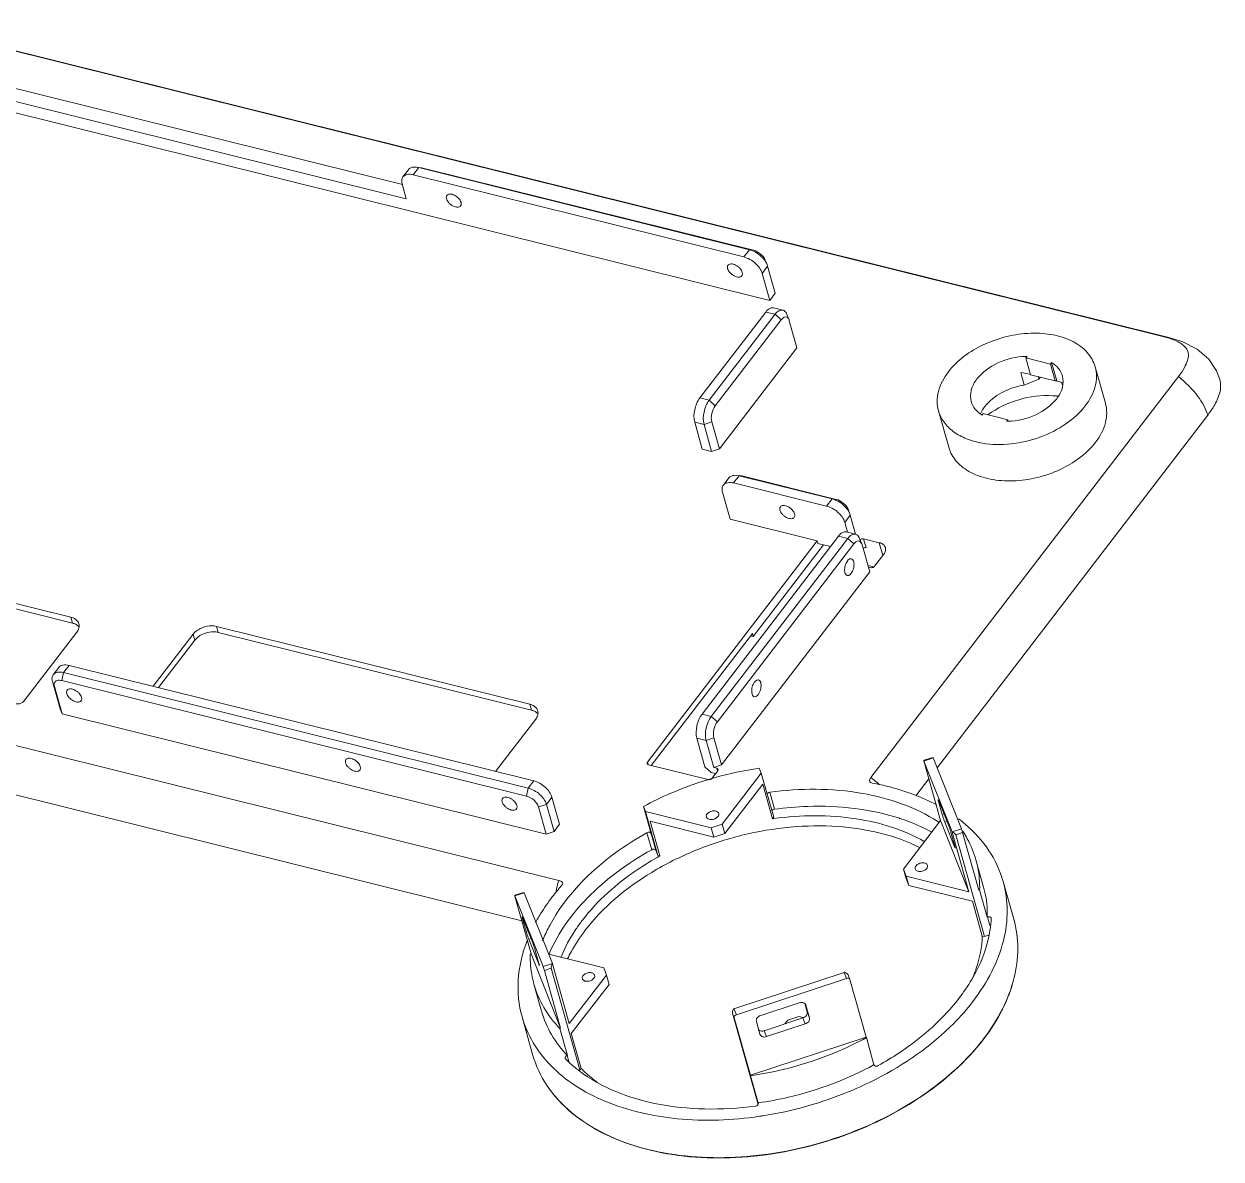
# Model space of a CAD drawing. Header units: inches. Extents: x 26991 to 28396, y -1342 to -349.
# Drawn here: x 28239.3 to 28307.9, y -574.9 to -509.8 of the extents above; entities that cross this region are included whole.
import ezdxf

# ---------------------------------------------------------------- set-up
doc = ezdxf.new("R2010")
doc.units = ezdxf.units.IN
doc.header["$MEASUREMENT"] = 0
doc.layers.get('0').update_dxf_attribs({"lineweight": 13})

msp = doc.modelspace()

# ---------------------------------------------------------------- linework, layer by layer
at = {"color": 7, "linetype": 'Continuous'}
for p, q in [((28304.596, -527.68), (28232.498, -509.755)), ((28304.879, -527.72), (28232.782, -509.795)), ((28235.867, -512.73), (28260.987, -518.976)), ((28282.059, -525.62), (28232.236, -513.233)), ((28235.629, -513.421), (28261.213, -519.782)), ((28261.339, -518.12), (28261.022, -518.532)), ((28261.611, -518.412), (28261.927, -517.999)), ((28261.677, -517.97), (28261.803, -517.976)), ((28261.803, -517.976), (28261.927, -517.999)), ((28262.162, -518.025), (28261.927, -517.999)), ((28261.927, -517.999), (28280.891, -522.714)), ((28262.079, -518.009), (28261.928, -517.991)), ((28262.079, -518.01), (28262.162, -518.025)), ((28262.162, -518.025), (28281.126, -522.74)), ((28260.974, -518.931), (28261.213, -519.782)), ((28280.575, -523.127), (28261.611, -518.412)), ((28268.547, -518.717), (28268.831, -518.757)), ((28280.575, -523.127), (28280.891, -522.714)), ((28281.126, -522.74), (28280.891, -522.714)), ((28281.622, -524.065), (28281.938, -523.652)), ((28281.804, -523.308), (28281.908, -523.566)), ((28281.908, -523.566), (28281.938, -523.652)), ((28281.938, -523.652), (28282.376, -525.207)), ((28281.622, -524.065), (28282.059, -525.62)), ((28282.376, -525.207), (28282.059, -525.62)), ((28281.829, -526.283), (28278.048, -531.215)), ((28278.581, -531.347), (28282.362, -526.416)), ((28282.362, -526.416), (28281.829, -526.283)), ((28282.808, -526.175), (28282.275, -526.042)), ((28282.362, -526.416), (28282.711, -526.729)), ((28283.164, -526.731), (28283.042, -526.419)), ((28278.93, -531.66), (28282.711, -526.729)), ((28283.164, -526.731), (28283.181, -526.78)), ((28283.181, -526.78), (28283.618, -528.336)), ((28304.596, -527.68), (28304.878, -527.72)), ((28279.171, -534.136), (28283.618, -528.336)), ((28296.82, -528.832), (28296.752, -528.92)), ((28296.752, -528.92), (28298.154, -529.269)), ((28296.752, -528.92), (28297.022, -529.88)), ((28298.154, -529.269), (28298.222, -529.18)), ((28298.154, -529.269), (28298.424, -530.229)), ((28298.52, -530.239), (28298.222, -529.18)), ((28287.863, -552.991), (28305.507, -529.976)), ((28296.455, -529.751), (28296.658, -530.473)), ((28297.022, -529.88), (28298.424, -530.229)), ((28297.455, -529.988), (28297.494, -530.127)), ((28297.494, -530.127), (28297.578, -530.018)), ((28301.309, -531.517), (28300.721, -529.427)), ((28296.658, -530.473), (28297.494, -530.127)), ((28298.52, -530.239), (28298.424, -530.229)), ((28298.855, -530.474), (28298.817, -530.338)), ((28278.048, -531.215), (28278.581, -531.347)), ((28278.581, -531.347), (28278.93, -531.66)), ((28292.325, -534.045), (28291.737, -531.955)), ((28277.754, -532.595), (28278.287, -532.728)), ((28277.754, -532.595), (28278.191, -534.151)), ((28278.287, -532.728), (28278.734, -532.58)), ((28278.724, -534.283), (28278.287, -532.728)), ((28279.171, -534.136), (28278.734, -532.58)), ((28307.176, -532.199), (28291.659, -552.439)), ((28294.304, -532.113), (28294.236, -532.202)), ((28295.706, -532.462), (28294.304, -532.113)), ((28295.638, -532.551), (28295.706, -532.462)), ((28295.706, -532.462), (28295.729, -532.542)), ((28278.724, -534.283), (28278.191, -534.151)), ((28279.171, -534.136), (28278.724, -534.283)), ((28279.714, -535.801), (28279.398, -536.214)), ((28280.303, -535.681), (28279.986, -536.093)), ((28279.986, -536.093), (28285.316, -537.419)), ((28280.052, -535.652), (28280.178, -535.657)), ((28280.178, -535.657), (28280.303, -535.681)), ((28280.455, -535.691), (28280.303, -535.673)), ((28280.537, -535.706), (28280.303, -535.681)), ((28280.303, -535.681), (28285.633, -537.006)), ((28280.455, -535.691), (28280.537, -535.706)), ((28280.537, -535.706), (28285.868, -537.032)), ((28279.35, -536.613), (28279.787, -538.168)), ((28285.633, -537.006), (28285.316, -537.419)), ((28285.868, -537.032), (28285.633, -537.006)), ((28241.973, -543.794), (28218.689, -538.005)), ((28279.787, -538.168), (28284.783, -539.411)), ((28286.363, -538.357), (28286.679, -537.944)), ((28286.546, -537.599), (28286.65, -537.858)), ((28286.65, -537.858), (28286.679, -537.944)), ((28286.679, -537.944), (28286.985, -539.03)), ((28242.069, -544.134), (28218.784, -538.345)), ((28286.363, -538.357), (28286.521, -538.917)), ((28286.98, -539.032), (28286.447, -538.899)), ((28275.04, -552.119), (28284.783, -539.411)), ((28286, -539.14), (28278.173, -549.35)), ((28278.706, -549.483), (28286.533, -539.273)), ((28279.054, -549.796), (28286.882, -539.586)), ((28281.113, -544.896), (28285.145, -539.636)), ((28284.783, -539.411), (28284.824, -539.556)), ((28284.824, -539.556), (28285.544, -539.735)), ((28286.533, -539.273), (28286, -539.14)), ((28286.882, -539.586), (28286.533, -539.273)), ((28287.335, -539.588), (28287.213, -539.276)), ((28287.257, -539.332), (28287.238, -539.347)), ((28287.335, -539.589), (28287.352, -539.637)), ((28287.352, -539.637), (28287.789, -541.193)), ((28288.338, -539.518), (28287.44, -539.295)), ((28287.44, -539.295), (28287.584, -539.806)), ((28288.544, -540.252), (28288.338, -539.518)), ((28288.067, -540.874), (28288.6, -540.179)), ((28287.695, -540.828), (28288.024, -540.909)), ((28287.844, -540.947), (28287.711, -540.914)), ((28279.296, -552.271), (28287.789, -541.193)), ((28206.85, -543.209), (28269.955, -558.898)), ((28241.973, -543.794), (28242.069, -544.134)), ((28250.336, -544.321), (28250.432, -544.662)), ((28268.291, -548.785), (28250.336, -544.321)), ((28239.284, -548.609), (28242.315, -544.655)), ((28248.995, -544.764), (28246.699, -547.759)), ((28249.091, -545.104), (28246.999, -547.833)), ((28248.995, -544.764), (28249.091, -545.104)), ((28268.386, -549.125), (28250.432, -544.662)), ((28275.257, -552.302), (28281.065, -544.725)), ((28281.113, -544.896), (28280.963, -544.858)), ((28281.113, -544.896), (28281.065, -544.725)), ((28267.837, -561.214), (28206.73, -546.022)), ((28241.281, -546.678), (28240.964, -547.091)), ((28241.553, -546.97), (28241.455, -547.431)), ((28241.869, -546.558), (28241.553, -546.97)), ((28268.204, -553.596), (28241.553, -546.97)), ((28241.869, -546.558), (28268.52, -553.184)), ((28241.03, -547.777), (28240.916, -547.49)), ((28240.916, -547.49), (28241.354, -549.046)), ((28241.03, -547.777), (28241.468, -549.333)), ((28268.105, -554.057), (28241.455, -547.431)), ((28241.354, -549.046), (28241.468, -549.333)), ((28268.291, -548.785), (28268.386, -549.125)), ((28241.468, -549.333), (28269.241, -556.238)), ((28266.337, -552.641), (28268.633, -549.646)), ((28278.173, -549.35), (28278.706, -549.483)), ((28278.706, -549.483), (28279.054, -549.796)), ((28278.411, -550.864), (28277.878, -550.731)), ((28277.878, -550.731), (28278.343, -552.384)), ((28278.858, -550.716), (28278.411, -550.864)), ((28278.849, -552.419), (28278.411, -550.864)), ((28279.296, -552.271), (28278.858, -550.716)), ((28290.9, -552.048), (28291.434, -551.872)), ((28291.416, -551.836), (28290.968, -551.983)), ((28291.434, -551.872), (28291.416, -551.836)), ((28291.434, -551.872), (28293.046, -555.931)), ((28275.02, -552.199), (28275.038, -552.23)), ((28275.04, -552.119), (28275.078, -552.252)), ((28275.097, -552.262), (28278.517, -553.113)), ((28278.692, -552.696), (28278.343, -552.384)), ((28278.741, -553.039), (28279.074, -552.604)), ((28278.849, -552.419), (28279.296, -552.271)), ((28278.849, -552.419), (28279.017, -552.461)), ((28279.058, -552.609), (28279.017, -552.461)), ((28281.46, -552.462), (28281.572, -552.743)), ((28290.896, -552.038), (28290.9, -552.048)), ((28290.896, -552.038), (28291.86, -555.464)), ((28292.512, -556.107), (28290.9, -552.048)), ((28268.204, -553.596), (28268.52, -553.184)), ((28278.692, -552.696), (28278.953, -552.761)), ((28279.334, -555.662), (28281.572, -552.743)), ((28281.652, -553.369), (28279.485, -556.196)), ((28281.572, -552.743), (28282.283, -555.271)), ((28281.652, -553.369), (28282.213, -555.362)), ((28291.183, -553.06), (28290.431, -554.041)), ((28268.105, -554.057), (28268.204, -553.596)), ((28282.056, -553.84), (28282.329, -554.812)), ((28269.25, -554.535), (28268.803, -554.682)), ((28269.241, -556.238), (28268.803, -554.682)), ((28269.567, -554.122), (28269.25, -554.535)), ((28269.688, -556.09), (28269.25, -554.535)), ((28270.004, -555.677), (28269.567, -554.122)), ((28274.933, -554.933), (28274.822, -554.652)), ((28274.822, -554.652), (28275.07, -555.534)), ((28291.73, -554.277), (28291.719, -554.263)), ((28291.755, -554.336), (28291.73, -554.277)), ((28291.766, -554.369), (28291.743, -554.376)), ((28291.743, -554.376), (28291.948, -555.105)), ((28292.32, -555.757), (28291.755, -554.336)), ((28274.933, -554.933), (28278.702, -555.87)), ((28274.933, -554.933), (28275.644, -557.461)), ((28282.213, -555.362), (28282.283, -555.271)), ((28289.472, -555.362), (28289.494, -555.369)), ((28289.499, -555.332), (28289.52, -555.339)), ((28291.948, -555.105), (28292.048, -555.073)), ((28269.241, -556.238), (28269.688, -556.09)), ((28270.004, -555.677), (28269.688, -556.09)), ((28275.07, -555.534), (28275.527, -557.166)), ((28278.853, -556.405), (28275.201, -555.497)), ((28275.762, -557.49), (28275.201, -555.497)), ((28278.702, -555.87), (28279.334, -555.662)), ((28278.702, -555.87), (28278.853, -556.405)), ((28279.334, -555.662), (28279.485, -556.196)), ((28291.86, -555.464), (28289.727, -558.246)), ((28291.86, -555.464), (28293.481, -559.545)), ((28292.222, -555.51), (28292.097, -555.551)), ((28292.097, -555.551), (28292.662, -556.972)), ((28293.046, -555.931), (28292.512, -556.107)), ((28292.512, -556.107), (28292.517, -556.119)), ((28292.517, -556.119), (28293.481, -559.545)), ((28293.15, -556.116), (28293.162, -556.134)), ((28275.287, -557.135), (28275.013, -556.163)), ((28275.254, -556.196), (28275.259, -556.209)), ((28278.853, -556.405), (28279.485, -556.196)), ((28292.674, -556.932), (28292.469, -556.203)), ((28293.12, -556.154), (28292.727, -556.283)), ((28292.727, -556.283), (28294.368, -562.116)), ((28293.114, -556.132), (28293.126, -556.149)), ((28293.12, -556.154), (28294.05, -559.459)), ((28275.527, -557.166), (28275.644, -557.461)), ((28275.644, -557.461), (28275.762, -557.49)), ((28292.662, -556.972), (28292.684, -556.964)), ((28294.322, -559.274), (28293.885, -557.719)), ((28289.727, -558.246), (28289.888, -558.651)), ((28289.727, -558.246), (28289.877, -558.78)), ((28289.877, -558.78), (28290.038, -559.186)), ((28289.888, -558.651), (28293.481, -559.545)), ((28289.888, -558.651), (28290.038, -559.186)), ((28293.689, -560.094), (28290.038, -559.186)), ((28294.095, -559.444), (28294.05, -559.459)), ((28294.532, -560.999), (28294.095, -559.444)), ((28296.055, -561.125), (28295.446, -558.958)), ((28267.877, -559.601), (28267.429, -559.748)), ((28267.429, -559.758), (28267.429, -559.748)), ((28267.429, -559.748), (28267.447, -559.785)), ((28267.441, -559.805), (28267.429, -559.758)), ((28267.441, -559.805), (28268.371, -563.11)), ((28267.447, -559.785), (28267.98, -559.609)), ((28269.059, -563.844), (28267.447, -559.785)), ((28267.98, -559.609), (28267.976, -559.599)), ((28267.98, -559.609), (28269.592, -563.668)), ((28293.689, -560.094), (28294.25, -562.086)), ((28267.873, -560.999), (28267.863, -560.985)), ((28267.899, -561.059), (28267.873, -560.999)), ((28267.91, -561.091), (28267.887, -561.099)), ((28268.092, -561.828), (28267.887, -561.099)), ((28267.899, -561.059), (28268.463, -562.479)), ((28294.549, -560.994), (28294.532, -561)), ((28294.689, -561.481), (28294.55, -560.993)), ((28294.757, -561.072), (28294.754, -561.049)), ((28268.092, -561.828), (28268.192, -561.795)), ((28268.366, -562.233), (28268.241, -562.274)), ((28268.805, -563.694), (28268.241, -562.274)), ((28294.248, -562.097), (28294.25, -562.086)), ((28294.25, -562.086), (28294.368, -562.116)), ((28294.25, -562.097), (28294.25, -562.086)), ((28294.368, -562.116), (28294.596, -562.04)), ((28268.612, -562.925), (28268.818, -563.654)), ((28268.326, -563.125), (28268.371, -563.11)), ((28268.371, -563.11), (28270.063, -567.372)), ((28269.592, -563.668), (28269.059, -563.844)), ((28272.533, -563.918), (28269.38, -563.134)), ((28269.597, -563.68), (28269.592, -563.668)), ((28268.805, -563.694), (28268.828, -563.687)), ((28269.526, -563.937), (28269.134, -564.067)), ((28269.134, -564.067), (28270.063, -567.372)), ((28269.526, -563.937), (28271.167, -569.769)), ((28269.597, -563.68), (28270.561, -567.106)), ((28270.561, -567.106), (28272.694, -564.324)), ((28272.694, -564.324), (28272.533, -563.918)), ((28272.694, -564.324), (28272.844, -564.858)), ((28280.007, -566.257), (28286.33, -564.171)), ((28286.33, -564.171), (28286.466, -564.514)), ((28286.655, -564.574), (28286.554, -564.321)), ((28268.973, -566.405), (28268.535, -564.85)), ((28272.844, -564.858), (28270.677, -567.685)), ((28286.466, -564.514), (28280.143, -566.599)), ((28286.654, -564.574), (28286.658, -564.583)), ((28286.658, -564.583), (28287.588, -567.888)), ((28280.143, -566.599), (28280.007, -566.257)), ((28281.537, -566.644), (28283.75, -565.914)), ((28284.068, -565.957), (28284.204, -566.439)), ((28284.135, -566.053), (28284.127, -566.034)), ((28284.135, -566.053), (28284.128, -566.034)), ((28284.135, -566.053), (28284.34, -566.782)), ((28267.85, -566.721), (28268.46, -568.888)), ((28280.019, -566.773), (28279.919, -566.521)), ((28279.919, -566.521), (28281.39, -571.75)), ((28280.019, -566.773), (28280.949, -570.078)), ((28281.495, -567.72), (28281.29, -566.991)), ((28283.956, -566.787), (28281.743, -567.517)), ((28283.086, -566.907), (28282.915, -567.13)), ((28283.718, -566.699), (28283.086, -566.907)), ((28283.994, -566.767), (28283.718, -566.699)), ((28284.092, -567.129), (28283.956, -566.787)), ((28284.204, -566.439), (28284.34, -566.782)), ((28270.018, -567.387), (28270.456, -568.942)), ((28270.063, -567.372), (28270.019, -567.386)), ((28271.237, -569.678), (28270.677, -567.685)), ((28281.495, -567.72), (28281.501, -567.739)), ((28281.743, -567.517), (28281.879, -567.859)), ((28284.092, -567.129), (28281.879, -567.859)), ((28280.949, -570.078), (28287.588, -567.888)), ((28287.588, -567.888), (28287.599, -567.917)), ((28287.599, -567.916), (28288.036, -569.472)), ((28270.315, -569.095), (28270.334, -569.128)), ((28270.435, -568.949), (28270.456, -568.942)), ((28270.435, -568.949), (28270.531, -569.287)), ((28271.138, -569.779), (28271.167, -569.769)), ((28271.167, -569.769), (28271.237, -569.678)), ((28288.041, -569.484), (28288.036, -569.472)), ((28280.96, -570.107), (28280.949, -570.078)), ((28281.398, -571.662), (28280.96, -570.107)), ((28281.398, -571.662), (28281.403, -571.675)), ((28281.406, -571.682), (28281.402, -571.667))]:
    msp.add_line(p, q, dxfattribs=at)
for points in [[(28307.873, -530.152), (28307.681, -529.652), (28307.233, -528.991), (28306.569, -528.42), (28305.705, -527.979), (28304.878, -527.72)], [(28286.347, -564.166), (28286.341, -564.168), (28286.335, -564.169), (28286.33, -564.171)], [(28280.007, -566.257), (28280.001, -566.259), (28279.995, -566.261), (28279.989, -566.264)]]:
    msp.add_lwpolyline(points, dxfattribs=at)
for centre, radius, start, end in [((28296.823, -532.454), 3.622, 90.04763, 91.20961), ((28297.99, -535.949), 4.873, 84.72127, 86.3761), ((28297.999, -535.854), 4.778, 84.05388, 84.71817), ((28298.005, -535.799), 4.723, 83.45279, 84.05379), ((28298.011, -535.74), 4.664, 82.7541, 83.45302), ((28295.759, -532.833), 1.762, 153.63424, 156.48663), ((28295.635, -528.928), 3.622, 270.04763, 271.20961), ((28295.634, -528.875), 3.675, 271.20731, 271.44264), ((28281.983, -560.436), 9.487, 50.82157, 51.6987), ((28282.488, -559.816), 8.687, 50.02379, 50.81955), ((28283.322, -558.831), 7.397, 47.05962, 50.07765), ((28284.778, -573.69), 18.507, 97.72569, 97.96679), ((28287.78, -562.116), 8.467, 49.65815, 53.00752), ((28286.934, -562.777), 8.675, 56.10744, 56.7505), ((28288.027, -559.482), 6.13, 33.29826, 34.3248), ((28290.592, -557.519), 2.163, 14.67889, 15.75682), ((28279.595, -567.519), 12.616, 138.65467, 142.51064), ((28277.498, -566.094), 10.077, 150.51605, 151.61377), ((28277.213, -565.59), 8.794, 152.1119, 157.58622), ((28276.661, -565.351), 8.192, 157.65827, 158.62926), ((28276.18, -565.474), 8.62, 158.90823, 159.19092), ((28266.736, -564.241), 2.163, 14.67889, 15.75682), ((28284.594, -560.537), 12.252, 321.50525, 322.52192), ((28275.575, -563.916), 7.391, 224.84549, 230.8665), ((28275.954, -563.466), 7.98, 230.79502, 232.6613), ((28278.374, -551.431), 21.227, 278.39312, 278.66307), ((28278.365, -551.375), 21.283, 278.66305, 278.89557), ((28278.553, -560.412), 14.346, 255.36582, 257.12487)]:
    msp.add_arc(centre, radius, start, end, dxfattribs=at)
for centre, major_axis, ratio, start_param, end_param in [((28295.997, -529.865), (2.982, -0.573), 0.065933, 7.516733, 7.712232), ((28295.997, -529.865), (2.982, -0.573), 0.065933, 0.343688, 0.574593), ((28290.917, -552.176), (0.09, 0.192), 0.435922, 0.389738, 0.990949), ((28292.529, -556.234), (0.196, -0.092), 0.476673, 0.389737, 1.849033), ((28268.032, -559.725), (0.196, -0.092), 0.476673, 2.072035, 2.673246), ((28269.644, -563.783), (0.09, 0.192), 0.435922, 1.213951, 2.673246), ((28286.359, -564.281), (0.196, -0.092), 0.476673, 0.468346, 1.849033), ((28280.037, -566.367), (0.09, 0.192), 0.435922, 1.213951, 2.673246)]:
    msp.add_ellipse(centre, major_axis=major_axis, ratio=ratio, start_param=start_param, end_param=end_param, dxfattribs=at)
for points, knots in [([(28261.339, -518.12), (28261.374, -518.073), (28261.481, -517.994), (28261.609, -517.972), (28261.677, -517.97)], [0, 0, 0, 0, 0.463911, 1, 1, 1, 1]), ([(28260.974, -518.931), (28260.954, -518.86), (28260.934, -518.72), (28260.984, -518.583), (28261.022, -518.532)], [0, 0, 0, 0, 0.540298, 1, 1, 1, 1]), ([(28261.022, -518.532), (28261.078, -518.46), (28261.283, -518.357), (28261.497, -518.383), (28261.611, -518.412)], [0, 0, 0, 0, 0.436948, 1, 1, 1, 1]), ([(28263.535, -519.589), (28263.526, -519.601), (28263.492, -519.662), (28263.497, -519.737), (28263.511, -519.788)], [0, 0, 0, 0, 0.227259, 1, 1, 1, 1]), ([(28264.353, -519.998), (28264.328, -519.911), (28264.246, -519.787), (28264.103, -519.659), (28263.975, -519.578), (28263.842, -519.527), (28263.692, -519.502), (28263.574, -519.538), (28263.535, -519.589)], [0, 0, 0, 0, 0.260625, 0.408896, 0.556772, 0.694897, 0.816021, 1, 1, 1, 1]), ([(28263.511, -519.788), (28263.536, -519.875), (28263.618, -519.998), (28263.761, -520.127), (28263.889, -520.208), (28264.022, -520.259), (28264.172, -520.284), (28264.29, -520.248), (28264.329, -520.197)], [0, 0, 0, 0, 0.260625, 0.408896, 0.556772, 0.694897, 0.816021, 1, 1, 1, 1]), ([(28264.329, -520.197), (28264.338, -520.185), (28264.372, -520.124), (28264.367, -520.049), (28264.353, -519.998)], [0, 0, 0, 0, 0.227259, 1, 1, 1, 1]), ([(28281.622, -524.065), (28281.559, -523.841), (28281.246, -523.439), (28280.817, -523.187), (28280.575, -523.127)], [0, 0, 0, 0, 0.482305, 1, 1, 1, 1]), ([(28280.891, -522.714), (28280.937, -522.725), (28281.127, -522.785), (28281.303, -522.885), (28281.425, -522.976)], [0, 0, 0, 0, 0.235097, 1, 1, 1, 1]), ([(28281.126, -522.74), (28281.275, -522.777), (28281.547, -522.93), (28281.749, -523.17), (28281.804, -523.308)], [0, 0, 0, 0, 0.509152, 1, 1, 1, 1]), ([(28279.666, -523.599), (28279.657, -523.612), (28279.623, -523.672), (28279.628, -523.748), (28279.642, -523.799)], [0, 0, 0, 0, 0.227259, 1, 1, 1, 1]), ([(28279.642, -523.799), (28279.667, -523.886), (28279.749, -524.009), (28279.892, -524.137), (28280.02, -524.218), (28280.153, -524.269), (28280.303, -524.295), (28280.421, -524.258), (28280.46, -524.208)], [0, 0, 0, 0, 0.260625, 0.408896, 0.556772, 0.694897, 0.816021, 1, 1, 1, 1]), ([(28280.484, -524.008), (28280.459, -523.921), (28280.377, -523.798), (28280.234, -523.669), (28280.106, -523.589), (28279.973, -523.538), (28279.823, -523.512), (28279.705, -523.549), (28279.666, -523.599)], [0, 0, 0, 0, 0.260625, 0.408896, 0.556772, 0.694897, 0.816021, 1, 1, 1, 1]), ([(28281.657, -523.184), (28281.685, -523.214), (28281.784, -523.33), (28281.866, -523.462), (28281.908, -523.566)], [0, 0, 0, 0, 0.266746, 1, 1, 1, 1]), ([(28280.46, -524.208), (28280.469, -524.195), (28280.503, -524.135), (28280.498, -524.059), (28280.484, -524.008)], [0, 0, 0, 0, 0.227259, 1, 1, 1, 1]), ([(28281.829, -526.283), (28281.89, -526.203), (28282.013, -526.071), (28282.203, -526.024), (28282.275, -526.042)], [0, 0, 0, 0, 0.575151, 1, 1, 1, 1]), ([(28282.362, -526.416), (28282.423, -526.336), (28282.546, -526.203), (28282.736, -526.157), (28282.808, -526.175)], [0, 0, 0, 0, 0.575151, 1, 1, 1, 1]), ([(28282.711, -526.729), (28282.773, -526.648), (28282.904, -526.524), (28283.101, -526.601), (28283.146, -526.685), (28283.164, -526.731)], [0, 0, 0, 0, 0.530875, 0.741319, 1, 1, 1, 1]), ([(28282.808, -526.175), (28282.833, -526.181), (28282.941, -526.227), (28283.009, -526.336), (28283.042, -526.419)], [0, 0, 0, 0, 0.221168, 1, 1, 1, 1]), ([(28292.301, -529.715), (28292.82, -529.038), (28293.951, -528.236), (28295.639, -527.649), (28297.004, -527.454), (28298.304, -527.541), (28299.433, -527.906), (28300.3, -528.535), (28300.637, -529.128), (28300.721, -529.427)], [0, 0, 0, 0, 0.26082, 0.404112, 0.546026, 0.679507, 0.799472, 0.904754, 1, 1, 1, 1]), ([(28304.596, -527.68), (28304.787, -527.727), (28305.128, -527.83), (28305.632, -528.052), (28306.004, -528.358), (28306.088, -528.76), (28306.021, -529.105), (28305.829, -529.525), (28305.63, -529.816), (28305.507, -529.976)], [0, 0, 0, 0, 0.179081, 0.320444, 0.504655, 0.582377, 0.681188, 0.817902, 1, 1, 1, 1]), ([(28296.746, -528.832), (28296.198, -528.844), (28295.147, -529.09), (28294.249, -529.722), (28293.943, -530.123)], [0, 0, 0, 0, 0.520641, 1, 1, 1, 1]), ([(28298.844, -529.955), (28298.8, -529.8), (28298.637, -529.493), (28298.372, -529.272), (28298.222, -529.18)], [0, 0, 0, 0, 0.479184, 1, 1, 1, 1]), ([(28291.737, -531.955), (28291.637, -531.598), (28291.651, -530.764), (28292.045, -530.049), (28292.301, -529.715)], [0, 0, 0, 0, 0.467442, 1, 1, 1, 1]), ([(28298.515, -531.259), (28298.665, -531.065), (28298.894, -530.649), (28298.902, -530.163), (28298.844, -529.955)], [0, 0, 0, 0, 0.532567, 1, 1, 1, 1]), ([(28300.721, -529.427), (28300.821, -529.784), (28300.807, -530.618), (28300.413, -531.333), (28300.156, -531.668)], [0, 0, 0, 0, 0.467442, 1, 1, 1, 1]), ([(28305.507, -529.976), (28305.91, -530.324), (28306.582, -530.98), (28307.067, -531.81), (28307.176, -532.199)], [0, 0, 0, 0, 0.568703, 1, 1, 1, 1]), ([(28293.943, -530.123), (28293.793, -530.317), (28293.564, -530.734), (28293.556, -531.219), (28293.614, -531.427)], [0, 0, 0, 0, 0.532567, 1, 1, 1, 1]), ([(28294.39, -531.714), (28294.644, -531.384), (28295.358, -530.828), (28296.205, -530.546), (28296.658, -530.473)], [0, 0, 0, 0, 0.47556, 1, 1, 1, 1]), ([(28307.176, -532.199), (28307.301, -532.037), (28307.579, -531.636), (28307.908, -530.963), (28307.942, -530.397), (28307.873, -530.152)], [0, 0, 0, 0, 0.275046, 0.65691, 1, 1, 1, 1]), ([(28277.754, -532.595), (28277.69, -532.369), (28277.72, -531.87), (28277.899, -531.409), (28278.048, -531.215)], [0, 0, 0, 0, 0.489959, 1, 1, 1, 1]), ([(28278.287, -532.728), (28278.223, -532.501), (28278.253, -532.002), (28278.432, -531.542), (28278.581, -531.347)], [0, 0, 0, 0, 0.489959, 1, 1, 1, 1]), ([(28294.568, -532.179), (28295.095, -531.789), (28296.309, -531.214), (28297.641, -531.044), (28298.298, -531.085)], [0, 0, 0, 0, 0.498774, 1, 1, 1, 1]), ([(28295.727, -532.549), (28296.272, -532.536), (28297.317, -532.288), (28298.21, -531.658), (28298.515, -531.259)], [0, 0, 0, 0, 0.520795, 1, 1, 1, 1]), ([(28278.734, -532.58), (28278.691, -532.429), (28278.711, -532.097), (28278.831, -531.79), (28278.93, -531.66)], [0, 0, 0, 0, 0.489957, 1, 1, 1, 1]), ([(28294.255, -533.807), (28293.946, -533.754), (28293.364, -533.6), (28292.6, -533.196), (28292.029, -532.644), (28291.802, -532.187), (28291.737, -531.955)], [0, 0, 0, 0, 0.28616, 0.545333, 0.780104, 1, 1, 1, 1]), ([(28293.614, -531.427), (28293.658, -531.582), (28293.821, -531.889), (28294.086, -532.11), (28294.236, -532.202)], [0, 0, 0, 0, 0.479184, 1, 1, 1, 1]), ([(28294.18, -532.05), (28294.194, -532.021), (28294.256, -531.904), (28294.329, -531.794), (28294.39, -531.714)], [0, 0, 0, 0, 0.242925, 1, 1, 1, 1]), ([(28300.156, -531.668), (28299.849, -532.069), (28299.04, -532.793), (28297.563, -533.532), (28295.919, -533.915), (28294.789, -533.898), (28294.255, -533.807)], [0, 0, 0, 0, 0.232269, 0.488681, 0.751269, 1, 1, 1, 1]), ([(28300.744, -533.757), (28301.001, -533.423), (28301.395, -532.708), (28301.409, -531.874), (28301.309, -531.517)], [0, 0, 0, 0, 0.532562, 1, 1, 1, 1]), ([(28292.325, -534.045), (28292.409, -534.344), (28292.746, -534.937), (28293.612, -535.566), (28294.742, -535.931), (28296.042, -536.018), (28297.407, -535.823), (28299.095, -535.236), (28300.226, -534.434), (28300.744, -533.757)], [0, 0, 0, 0, 0.095243, 0.200524, 0.320488, 0.453965, 0.595878, 0.739174, 1, 1, 1, 1]), ([(28279.398, -536.214), (28279.359, -536.264), (28279.31, -536.401), (28279.329, -536.541), (28279.35, -536.613)], [0, 0, 0, 0, 0.45971, 1, 1, 1, 1]), ([(28279.986, -536.093), (28279.872, -536.065), (28279.658, -536.038), (28279.453, -536.142), (28279.398, -536.214)], [0, 0, 0, 0, 0.563043, 1, 1, 1, 1]), ([(28279.714, -535.801), (28279.75, -535.755), (28279.857, -535.676), (28279.985, -535.654), (28280.052, -535.652)], [0, 0, 0, 0, 0.463911, 1, 1, 1, 1]), ([(28282.644, -537.658), (28282.639, -537.639), (28282.625, -537.573), (28282.638, -537.497), (28282.668, -537.459)], [0, 0, 0, 0, 0.285973, 1, 1, 1, 1]), ([(28282.668, -537.459), (28282.707, -537.408), (28282.825, -537.372), (28282.975, -537.397), (28283.108, -537.448), (28283.236, -537.529), (28283.379, -537.657), (28283.461, -537.781), (28283.486, -537.867)], [0, 0, 0, 0, 0.18398, 0.305101, 0.443223, 0.591111, 0.739393, 1, 1, 1, 1]), ([(28285.316, -537.419), (28285.558, -537.479), (28285.987, -537.731), (28286.3, -538.133), (28286.363, -538.357)], [0, 0, 0, 0, 0.517695, 1, 1, 1, 1]), ([(28285.633, -537.006), (28285.678, -537.017), (28285.868, -537.077), (28286.045, -537.177), (28286.167, -537.268)], [0, 0, 0, 0, 0.235097, 1, 1, 1, 1]), ([(28285.868, -537.032), (28286.017, -537.069), (28286.288, -537.222), (28286.49, -537.462), (28286.546, -537.599)], [0, 0, 0, 0, 0.509152, 1, 1, 1, 1]), ([(28286.398, -537.476), (28286.426, -537.505), (28286.525, -537.621), (28286.608, -537.754), (28286.65, -537.858)], [0, 0, 0, 0, 0.266746, 1, 1, 1, 1]), ([(28283.462, -538.067), (28283.423, -538.118), (28283.305, -538.154), (28283.155, -538.129), (28283.022, -538.077), (28282.894, -537.997), (28282.751, -537.868), (28282.668, -537.745), (28282.644, -537.658)], [0, 0, 0, 0, 0.18398, 0.305101, 0.443223, 0.591111, 0.739393, 1, 1, 1, 1]), ([(28283.486, -537.867), (28283.491, -537.886), (28283.505, -537.953), (28283.491, -538.028), (28283.462, -538.067)], [0, 0, 0, 0, 0.285973, 1, 1, 1, 1]), ([(28286.447, -538.899), (28286.374, -538.881), (28286.185, -538.928), (28286.062, -539.06), (28286, -539.14)], [0, 0, 0, 0, 0.42484, 1, 1, 1, 1]), ([(28286.533, -539.273), (28286.595, -539.193), (28286.718, -539.06), (28286.907, -539.014), (28286.98, -539.032)], [0, 0, 0, 0, 0.575151, 1, 1, 1, 1]), ([(28286.882, -539.586), (28286.944, -539.505), (28287.076, -539.381), (28287.272, -539.458), (28287.317, -539.542), (28287.335, -539.588)], [0, 0, 0, 0, 0.530877, 0.741297, 1, 1, 1, 1]), ([(28286.98, -539.032), (28287.004, -539.038), (28287.113, -539.084), (28287.18, -539.193), (28287.213, -539.276)], [0, 0, 0, 0, 0.221168, 1, 1, 1, 1]), ([(28288.693, -539.811), (28288.673, -539.74), (28288.573, -539.602), (28288.422, -539.539), (28288.338, -539.518)], [0, 0, 0, 0, 0.458361, 1, 1, 1, 1]), ([(28288.6, -540.179), (28288.642, -540.124), (28288.707, -540.006), (28288.71, -539.869), (28288.693, -539.811)], [0, 0, 0, 0, 0.532599, 1, 1, 1, 1]), ([(28286.742, -540.438), (28286.612, -540.406), (28286.418, -540.677), (28286.348, -540.965), (28286.347, -541.163), (28286.371, -541.249)], [0, 0, 0, 0, 0.414557, 0.723829, 1, 1, 1, 1]), ([(28286.5, -541.408), (28286.629, -541.44), (28286.824, -541.169), (28286.893, -540.881), (28286.895, -540.683), (28286.871, -540.597)], [0, 0, 0, 0, 0.414557, 0.723829, 1, 1, 1, 1]), ([(28286.871, -540.597), (28286.865, -540.577), (28286.842, -540.512), (28286.789, -540.45), (28286.742, -540.438)], [0, 0, 0, 0, 0.303586, 1, 1, 1, 1]), ([(28287.844, -540.947), (28287.903, -540.962), (28287.994, -540.943), (28288.056, -540.889), (28288.067, -540.874)], [0, 0, 0, 0, 0.761898, 1, 1, 1, 1]), ([(28286.371, -541.249), (28286.377, -541.269), (28286.399, -541.334), (28286.453, -541.396), (28286.5, -541.408)], [0, 0, 0, 0, 0.303586, 1, 1, 1, 1]), ([(28241.973, -543.794), (28242.016, -543.805), (28242.166, -543.852), (28242.307, -543.948), (28242.372, -544.041)], [0, 0, 0, 0, 0.277436, 1, 1, 1, 1]), ([(28242.304, -544.231), (28242.287, -544.22), (28242.213, -544.179), (28242.132, -544.15), (28242.069, -544.134)], [0, 0, 0, 0, 0.23825, 1, 1, 1, 1]), ([(28242.436, -544.175), (28242.458, -544.251), (28242.454, -544.43), (28242.37, -544.583), (28242.315, -544.655)], [0, 0, 0, 0, 0.46741, 1, 1, 1, 1]), ([(28248.995, -544.764), (28249.065, -544.672), (28249.301, -544.466), (28249.769, -544.283), (28250.158, -544.277), (28250.336, -544.321)], [0, 0, 0, 0, 0.234757, 0.625563, 1, 1, 1, 1]), ([(28249.286, -544.913), (28249.267, -544.927), (28249.196, -544.985), (28249.132, -545.051), (28249.091, -545.104)], [0, 0, 0, 0, 0.261202, 1, 1, 1, 1]), ([(28250.432, -544.662), (28250.339, -544.639), (28249.942, -544.597), (28249.528, -544.731), (28249.286, -544.913)], [0, 0, 0, 0, 0.240034, 1, 1, 1, 1]), ([(28241.869, -546.558), (28241.755, -546.529), (28241.541, -546.503), (28241.336, -546.606), (28241.281, -546.678)], [0, 0, 0, 0, 0.563052, 1, 1, 1, 1]), ([(28240.916, -547.49), (28240.896, -547.419), (28240.876, -547.278), (28240.926, -547.141), (28240.964, -547.091)], [0, 0, 0, 0, 0.54029, 1, 1, 1, 1]), ([(28240.964, -547.091), (28241.02, -547.019), (28241.225, -546.915), (28241.439, -546.942), (28241.553, -546.97)], [0, 0, 0, 0, 0.436957, 1, 1, 1, 1]), ([(28241.03, -547.777), (28241.025, -547.758), (28241.009, -547.687), (28241.013, -547.61), (28241.033, -547.561)], [0, 0, 0, 0, 0.277913, 1, 1, 1, 1]), ([(28241.033, -547.561), (28241.046, -547.53), (28241.089, -547.471), (28241.235, -547.397), (28241.368, -547.409), (28241.455, -547.431)], [0, 0, 0, 0, 0.213122, 0.43921, 1, 1, 1, 1]), ([(28281.412, -547.389), (28281.283, -547.357), (28281.089, -547.629), (28281.019, -547.917), (28281.018, -548.115), (28281.042, -548.2)], [0, 0, 0, 0, 0.414557, 0.723829, 1, 1, 1, 1]), ([(28281.171, -548.36), (28281.3, -548.392), (28281.494, -548.12), (28281.564, -547.832), (28281.565, -547.634), (28281.541, -547.549)], [0, 0, 0, 0, 0.414557, 0.723829, 1, 1, 1, 1]), ([(28281.541, -547.549), (28281.535, -547.528), (28281.513, -547.463), (28281.459, -547.401), (28281.412, -547.389)], [0, 0, 0, 0, 0.303586, 1, 1, 1, 1]), ([(28241.768, -547.981), (28241.758, -547.993), (28241.724, -548.054), (28241.729, -548.13), (28241.744, -548.181)], [0, 0, 0, 0, 0.227259, 1, 1, 1, 1]), ([(28241.744, -548.181), (28241.768, -548.267), (28241.851, -548.391), (28241.994, -548.519), (28242.122, -548.6), (28242.255, -548.651), (28242.405, -548.677), (28242.523, -548.64), (28242.561, -548.589)], [0, 0, 0, 0, 0.260625, 0.408896, 0.556772, 0.694897, 0.816021, 1, 1, 1, 1]), ([(28242.585, -548.39), (28242.561, -548.303), (28242.479, -548.18), (28242.335, -548.051), (28242.207, -547.971), (28242.075, -547.919), (28241.924, -547.894), (28241.807, -547.931), (28241.768, -547.981)], [0, 0, 0, 0, 0.260625, 0.408896, 0.556772, 0.694897, 0.816021, 1, 1, 1, 1]), ([(28242.561, -548.589), (28242.571, -548.577), (28242.605, -548.516), (28242.6, -548.441), (28242.585, -548.39)], [0, 0, 0, 0, 0.227259, 1, 1, 1, 1]), ([(28281.042, -548.2), (28281.047, -548.221), (28281.07, -548.286), (28281.123, -548.348), (28281.171, -548.36)], [0, 0, 0, 0, 0.303586, 1, 1, 1, 1]), ([(28239.284, -548.609), (28239.261, -548.639), (28239.138, -548.746), (28238.956, -548.786), (28238.837, -548.756)], [0, 0, 0, 0, 0.238271, 1, 1, 1, 1]), ([(28268.291, -548.785), (28268.333, -548.796), (28268.484, -548.844), (28268.624, -548.939), (28268.69, -549.033)], [0, 0, 0, 0, 0.277436, 1, 1, 1, 1]), ([(28268.622, -549.222), (28268.605, -549.211), (28268.53, -549.17), (28268.449, -549.141), (28268.386, -549.125)], [0, 0, 0, 0, 0.23825, 1, 1, 1, 1]), ([(28268.754, -549.166), (28268.775, -549.242), (28268.772, -549.421), (28268.688, -549.574), (28268.633, -549.646)], [0, 0, 0, 0, 0.46741, 1, 1, 1, 1]), ([(28278.173, -549.35), (28278.023, -549.545), (28277.844, -550.006), (28277.814, -550.504), (28277.878, -550.731)], [0, 0, 0, 0, 0.510041, 1, 1, 1, 1]), ([(28278.411, -550.864), (28278.347, -550.637), (28278.377, -550.138), (28278.556, -549.677), (28278.706, -549.483)], [0, 0, 0, 0, 0.489959, 1, 1, 1, 1]), ([(28278.858, -550.716), (28278.816, -550.565), (28278.835, -550.232), (28278.955, -549.925), (28279.054, -549.796)], [0, 0, 0, 0, 0.489958, 1, 1, 1, 1]), ([(28257.758, -551.957), (28257.749, -551.969), (28257.715, -552.03), (28257.72, -552.105), (28257.734, -552.156)], [0, 0, 0, 0, 0.227259, 1, 1, 1, 1]), ([(28258.576, -552.366), (28258.552, -552.279), (28258.469, -552.155), (28258.326, -552.027), (28258.198, -551.946), (28258.065, -551.895), (28257.915, -551.87), (28257.797, -551.906), (28257.758, -551.957)], [0, 0, 0, 0, 0.260625, 0.408896, 0.556772, 0.694897, 0.816021, 1, 1, 1, 1]), ([(28257.734, -552.156), (28257.759, -552.243), (28257.841, -552.366), (28257.984, -552.495), (28258.112, -552.576), (28258.245, -552.627), (28258.395, -552.652), (28258.513, -552.616), (28258.552, -552.565)], [0, 0, 0, 0, 0.260625, 0.408896, 0.556772, 0.694897, 0.816021, 1, 1, 1, 1]), ([(28258.552, -552.565), (28258.561, -552.553), (28258.595, -552.492), (28258.59, -552.416), (28258.576, -552.366)], [0, 0, 0, 0, 0.227259, 1, 1, 1, 1]), ([(28274.822, -554.652), (28275.329, -554.376), (28277.433, -553.355), (28279.719, -552.711), (28281.46, -552.462)], [0, 0, 0, 0, 0.247212, 1, 1, 1, 1]), ([(28275.04, -552.119), (28275.036, -552.125), (28275.021, -552.148), (28275.015, -552.179), (28275.02, -552.199)], [0, 0, 0, 0, 0.278649, 1, 1, 1, 1]), ([(28279.094, -552.524), (28279.087, -552.501), (28279.058, -552.474), (28279.026, -552.463), (28279.017, -552.461)], [0, 0, 0, 0, 0.713308, 1, 1, 1, 1]), ([(28279.074, -552.604), (28279.079, -552.598), (28279.094, -552.575), (28279.1, -552.544), (28279.094, -552.524)], [0, 0, 0, 0, 0.278649, 1, 1, 1, 1]), ([(28269.567, -554.122), (28269.504, -553.898), (28269.191, -553.496), (28268.762, -553.244), (28268.52, -553.184)], [0, 0, 0, 0, 0.482306, 1, 1, 1, 1]), ([(28278.517, -553.113), (28278.577, -553.127), (28278.668, -553.108), (28278.729, -553.054), (28278.741, -553.039)], [0, 0, 0, 0, 0.761898, 1, 1, 1, 1]), ([(28287.863, -552.991), (28287.845, -553.013), (28287.814, -553.058), (28287.78, -553.128), (28287.77, -553.204), (28287.799, -553.247), (28287.817, -553.262)], [0, 0, 0, 0, 0.277679, 0.536258, 0.769369, 1, 1, 1, 1]), ([(28287.817, -553.262), (28287.824, -553.268), (28287.86, -553.292), (28287.902, -553.303), (28287.935, -553.309)], [0, 0, 0, 0, 0.23016, 1, 1, 1, 1]), ([(28287.935, -553.309), (28288.272, -553.372), (28289.549, -553.653), (28290.791, -554.113), (28291.641, -554.568)], [0, 0, 0, 0, 0.262659, 1, 1, 1, 1]), ([(28268.105, -554.057), (28268.267, -554.097), (28268.553, -554.265), (28268.761, -554.533), (28268.803, -554.682)], [0, 0, 0, 0, 0.517696, 1, 1, 1, 1]), ([(28268.204, -553.596), (28268.446, -553.657), (28268.875, -553.909), (28269.187, -554.311), (28269.25, -554.535)], [0, 0, 0, 0, 0.517695, 1, 1, 1, 1]), ([(28282.056, -553.84), (28282.04, -553.842), (28281.981, -553.856), (28281.925, -553.892), (28281.902, -553.929)], [0, 0, 0, 0, 0.270008, 1, 1, 1, 1]), ([(28291.691, -555.522), (28290.405, -554.679), (28287.168, -553.584), (28283.812, -553.603), (28282.056, -553.84)], [0, 0, 0, 0, 0.46455, 1, 1, 1, 1]), ([(28266.736, -554.189), (28266.726, -554.201), (28266.692, -554.262), (28266.697, -554.337), (28266.712, -554.388)], [0, 0, 0, 0, 0.227259, 1, 1, 1, 1]), ([(28266.712, -554.388), (28266.736, -554.475), (28266.818, -554.598), (28266.962, -554.727), (28267.09, -554.807), (28267.222, -554.859), (28267.372, -554.884), (28267.49, -554.848), (28267.529, -554.797)], [0, 0, 0, 0, 0.260625, 0.408896, 0.556772, 0.694897, 0.816021, 1, 1, 1, 1]), ([(28267.553, -554.597), (28267.529, -554.511), (28267.446, -554.387), (28267.303, -554.259), (28267.175, -554.178), (28267.042, -554.127), (28266.892, -554.102), (28266.774, -554.138), (28266.736, -554.189)], [0, 0, 0, 0, 0.260625, 0.408896, 0.556772, 0.694897, 0.816021, 1, 1, 1, 1]), ([(28267.529, -554.797), (28267.539, -554.785), (28267.573, -554.724), (28267.567, -554.648), (28267.553, -554.597)], [0, 0, 0, 0, 0.227259, 1, 1, 1, 1]), ([(28282.329, -554.812), (28282.961, -554.727), (28285.357, -554.521), (28287.817, -554.783), (28289.499, -555.332)], [0, 0, 0, 0, 0.264854, 1, 1, 1, 1]), ([(28291.719, -554.263), (28291.717, -554.264), (28291.72, -554.278), (28291.722, -554.297), (28291.732, -554.334), (28291.739, -554.361), (28291.743, -554.376)], [0, 0, 0, 0, 0.072515, 0.268121, 0.5829, 1, 1, 1, 1]), ([(28278.467, -555.079), (28278.457, -555.093), (28278.423, -555.145), (28278.411, -555.213), (28278.423, -555.255)], [0, 0, 0, 0, 0.279271, 1, 1, 1, 1]), ([(28278.423, -555.255), (28278.437, -555.304), (28278.529, -555.395), (28278.723, -555.419), (28278.925, -555.371), (28279.044, -555.286), (28279.085, -555.233)], [0, 0, 0, 0, 0.197733, 0.451084, 0.73699, 1, 1, 1, 1]), ([(28279.129, -555.057), (28279.115, -555.008), (28279.023, -554.917), (28278.829, -554.893), (28278.627, -554.941), (28278.508, -555.026), (28278.467, -555.079)], [0, 0, 0, 0, 0.197733, 0.451084, 0.73699, 1, 1, 1, 1]), ([(28279.085, -555.233), (28279.095, -555.219), (28279.129, -555.168), (28279.141, -555.1), (28279.129, -555.057)], [0, 0, 0, 0, 0.279271, 1, 1, 1, 1]), ([(28282.175, -554.901), (28282.182, -554.89), (28282.222, -554.843), (28282.283, -554.818), (28282.329, -554.812)], [0, 0, 0, 0, 0.224854, 1, 1, 1, 1]), ([(28290.944, -556.673), (28289.746, -555.983), (28286.842, -555.102), (28283.849, -555.14), (28282.29, -555.351)], [0, 0, 0, 0, 0.467743, 1, 1, 1, 1]), ([(28289.52, -555.339), (28289.684, -555.393), (28290.314, -555.615), (28290.925, -555.892), (28291.36, -556.131)], [0, 0, 0, 0, 0.257597, 1, 1, 1, 1]), ([(28291.948, -555.105), (28291.959, -555.142), (28292.004, -555.292), (28292.053, -555.441), (28292.097, -555.551)], [0, 0, 0, 0, 0.240649, 1, 1, 1, 1]), ([(28271.479, -561.753), (28272.504, -560.416), (28274.574, -558.705), (28277.757, -557.117), (28280.437, -556.243), (28283.2, -555.772), (28286.672, -555.711), (28289.227, -556.284), (28290.677, -557.018)], [0, 0, 0, 0, 0.239786, 0.37133, 0.505892, 0.639594, 0.768655, 1, 1, 1, 1]), ([(28275.258, -556.2), (28275.245, -556.164), (28275.149, -556.113), (28275.058, -556.138), (28275.013, -556.163)], [0, 0, 0, 0, 0.429284, 1, 1, 1, 1]), ([(28292.469, -556.203), (28292.458, -556.166), (28292.413, -556.016), (28292.364, -555.867), (28292.32, -555.757)], [0, 0, 0, 0, 0.240649, 1, 1, 1, 1]), ([(28293.12, -556.154), (28293.115, -556.136), (28293.092, -556.061), (28293.068, -555.986), (28293.046, -555.931)], [0, 0, 0, 0, 0.240465, 1, 1, 1, 1]), ([(28293.261, -555.663), (28293.782, -556.105), (28294.696, -557.103), (28295.27, -558.334), (28295.446, -558.958)], [0, 0, 0, 0, 0.512994, 1, 1, 1, 1]), ([(28275.013, -556.163), (28274.397, -556.506), (28272.217, -557.884), (28270.319, -559.814), (28269.44, -561.477)], [0, 0, 0, 0, 0.272603, 1, 1, 1, 1]), ([(28293.162, -556.134), (28293.242, -556.257), (28293.543, -556.756), (28293.767, -557.301), (28293.885, -557.719)], [0, 0, 0, 0, 0.253343, 1, 1, 1, 1]), ([(28270.644, -561.008), (28270.932, -560.631), (28272.264, -559.103), (28273.933, -557.888), (28275.287, -557.135)], [0, 0, 0, 0, 0.234551, 1, 1, 1, 1]), ([(28275.762, -557.49), (28275.313, -557.737), (28273.662, -558.739), (28272.18, -560.049), (28271.317, -561.175)], [0, 0, 0, 0, 0.265395, 1, 1, 1, 1]), ([(28275.287, -557.135), (28275.33, -557.111), (28275.417, -557.087), (28275.513, -557.131), (28275.527, -557.166)], [0, 0, 0, 0, 0.568145, 1, 1, 1, 1]), ([(28292.662, -556.972), (28292.669, -556.991), (28292.679, -557.017), (28292.691, -557.037), (28292.696, -557.046), (28292.698, -557.045)], [0, 0, 0, 0, 0.732667, 0.926215, 1, 1, 1, 1]), ([(28292.698, -557.045), (28292.704, -557.043), (28292.689, -557.007), (28292.689, -556.989), (28292.684, -556.971)], [0, 0, 0, 0, 0.264178, 1, 1, 1, 1]), ([(28290.449, -558.058), (28290.438, -558.072), (28290.405, -558.123), (28290.392, -558.191), (28290.405, -558.234)], [0, 0, 0, 0, 0.279271, 1, 1, 1, 1]), ([(28291.11, -558.036), (28291.097, -557.987), (28291.004, -557.896), (28290.811, -557.872), (28290.609, -557.92), (28290.49, -558.005), (28290.449, -558.058)], [0, 0, 0, 0, 0.197733, 0.451084, 0.73699, 1, 1, 1, 1]), ([(28291.066, -558.212), (28291.077, -558.198), (28291.11, -558.147), (28291.122, -558.079), (28291.11, -558.036)], [0, 0, 0, 0, 0.279271, 1, 1, 1, 1]), ([(28293.885, -557.719), (28293.924, -557.858), (28294.06, -558.423), (28294.107, -559.008), (28294.095, -559.444)], [0, 0, 0, 0, 0.248348, 1, 1, 1, 1]), ([(28290.405, -558.234), (28290.418, -558.283), (28290.511, -558.374), (28290.704, -558.398), (28290.906, -558.35), (28291.025, -558.265), (28291.066, -558.212)], [0, 0, 0, 0, 0.197733, 0.451084, 0.73699, 1, 1, 1, 1]), ([(28269.955, -558.898), (28269.985, -558.906), (28270.043, -558.923), (28270.12, -558.959), (28270.181, -559.014), (28270.185, -559.069), (28270.179, -559.092)], [0, 0, 0, 0, 0.283969, 0.547784, 0.780189, 1, 1, 1, 1]), ([(28295.446, -558.958), (28295.598, -559.499), (28295.754, -560.652), (28295.517, -562.427), (28294.831, -564.2), (28294.122, -565.302), (28293.711, -565.839)], [0, 0, 0, 0, 0.229486, 0.468341, 0.723826, 1, 1, 1, 1]), ([(28294.532, -561), (28294.536, -560.853), (28294.532, -560.272), (28294.44, -559.692), (28294.322, -559.274)], [0, 0, 0, 0, 0.253049, 1, 1, 1, 1]), ([(28268.726, -561.134), (28268.788, -561.024), (28269.051, -560.578), (28269.347, -560.151), (28269.584, -559.841)], [0, 0, 0, 0, 0.244702, 1, 1, 1, 1]), ([(28267.863, -560.985), (28267.861, -560.986), (28267.864, -561.001), (28267.866, -561.019), (28267.876, -561.056), (28267.883, -561.083), (28267.887, -561.099)], [0, 0, 0, 0, 0.072515, 0.268121, 0.5829, 1, 1, 1, 1]), ([(28269.384, -563.143), (28269.461, -562.96), (28269.81, -562.209), (28270.261, -561.507), (28270.644, -561.008)], [0, 0, 0, 0, 0.240585, 1, 1, 1, 1]), ([(28271.317, -561.175), (28271.186, -561.346), (28270.704, -562.017), (28270.305, -562.749), (28270.078, -563.316)], [0, 0, 0, 0, 0.2606, 1, 1, 1, 1]), ([(28294.316, -567.992), (28294.727, -567.456), (28295.434, -566.356), (28296.12, -564.587), (28296.359, -562.816), (28296.206, -561.665), (28296.055, -561.125)], [0, 0, 0, 0, 0.276149, 0.531639, 0.770523, 1, 1, 1, 1]), ([(28294.336, -567.986), (28294.743, -567.452), (28295.445, -566.354), (28296.124, -564.588), (28296.36, -562.818), (28296.206, -561.667), (28296.055, -561.125)], [0, 0, 0, 0, 0.275429, 0.530578, 0.769593, 1, 1, 1, 1]), ([(28294.754, -561.049), (28294.745, -561.018), (28294.669, -560.967), (28294.591, -560.979), (28294.549, -560.994)], [0, 0, 0, 0, 0.426288, 1, 1, 1, 1]), ([(28294.66, -561.926), (28294.673, -561.855), (28294.719, -561.572), (28294.747, -561.286), (28294.757, -561.072)], [0, 0, 0, 0, 0.252966, 1, 1, 1, 1]), ([(28268.092, -561.828), (28268.102, -561.864), (28268.148, -562.014), (28268.197, -562.163), (28268.241, -562.274)], [0, 0, 0, 0, 0.240649, 1, 1, 1, 1]), ([(28270.456, -563.403), (28270.524, -563.262), (28270.821, -562.685), (28271.18, -562.142), (28271.479, -561.753)], [0, 0, 0, 0, 0.242289, 1, 1, 1, 1]), ([(28292.384, -566.299), (28292.963, -565.646), (28293.941, -564.285), (28294.521, -562.7), (28294.66, -561.926)], [0, 0, 0, 0, 0.52627, 1, 1, 1, 1]), ([(28293.66, -564.557), (28293.749, -564.355), (28294.057, -563.567), (28294.227, -562.722), (28294.25, -562.097)], [0, 0, 0, 0, 0.260972, 1, 1, 1, 1]), ([(28267.85, -566.721), (28267.658, -566.04), (28267.513, -564.557), (28267.856, -563.114), (28268.123, -562.411)], [0, 0, 0, 0, 0.484892, 1, 1, 1, 1]), ([(28268.612, -562.925), (28268.602, -562.889), (28268.557, -562.739), (28268.507, -562.59), (28268.463, -562.479)], [0, 0, 0, 0, 0.240649, 1, 1, 1, 1]), ([(28268.535, -564.85), (28268.496, -564.711), (28268.361, -564.146), (28268.313, -563.561), (28268.326, -563.125)], [0, 0, 0, 0, 0.248348, 1, 1, 1, 1]), ([(28268.805, -563.694), (28268.813, -563.713), (28268.823, -563.739), (28268.834, -563.759), (28268.839, -563.768), (28268.841, -563.768)], [0, 0, 0, 0, 0.732667, 0.926215, 1, 1, 1, 1]), ([(28268.841, -563.768), (28268.848, -563.766), (28268.833, -563.729), (28268.833, -563.711), (28268.828, -563.693)], [0, 0, 0, 0, 0.264178, 1, 1, 1, 1]), ([(28269.059, -563.844), (28269.065, -563.86), (28269.092, -563.933), (28269.117, -564.008), (28269.134, -564.067)], [0, 0, 0, 0, 0.218269, 1, 1, 1, 1]), ([(28271.354, -564.357), (28271.344, -564.371), (28271.31, -564.422), (28271.298, -564.491), (28271.31, -564.533)], [0, 0, 0, 0, 0.279271, 1, 1, 1, 1]), ([(28272.016, -564.335), (28272.002, -564.286), (28271.91, -564.195), (28271.716, -564.171), (28271.514, -564.219), (28271.395, -564.304), (28271.354, -564.357)], [0, 0, 0, 0, 0.197733, 0.451084, 0.73699, 1, 1, 1, 1]), ([(28271.972, -564.511), (28271.982, -564.497), (28272.016, -564.446), (28272.028, -564.378), (28272.016, -564.335)], [0, 0, 0, 0, 0.279271, 1, 1, 1, 1]), ([(28270.019, -567.386), (28269.67, -567.025), (28269.061, -566.235), (28268.667, -565.317), (28268.535, -564.85)], [0, 0, 0, 0, 0.508905, 1, 1, 1, 1]), ([(28271.31, -564.533), (28271.324, -564.582), (28271.416, -564.673), (28271.609, -564.697), (28271.811, -564.649), (28271.931, -564.564), (28271.972, -564.511)], [0, 0, 0, 0, 0.197733, 0.451084, 0.73699, 1, 1, 1, 1]), ([(28286.466, -564.514), (28286.502, -564.501), (28286.578, -564.494), (28286.643, -564.544), (28286.655, -564.574)], [0, 0, 0, 0, 0.547209, 1, 1, 1, 1]), ([(28268.973, -566.405), (28269.104, -566.871), (28269.497, -567.787), (28270.104, -568.575), (28270.452, -568.936)], [0, 0, 0, 0, 0.491115, 1, 1, 1, 1]), ([(28284.128, -566.034), (28284.111, -565.991), (28284.035, -565.911), (28283.931, -565.892), (28283.877, -565.893)], [0, 0, 0, 0, 0.464662, 1, 1, 1, 1]), ([(28293.711, -565.839), (28293.372, -566.281), (28291.792, -568.072), (28289.786, -569.459), (28288.161, -570.293)], [0, 0, 0, 0, 0.233624, 1, 1, 1, 1]), ([(28288.282, -569.516), (28288.682, -569.295), (28290.171, -568.393), (28291.531, -567.261), (28292.384, -566.299)], [0, 0, 0, 0, 0.262186, 1, 1, 1, 1]), ([(28281.472, -572.43), (28279.914, -572.66), (28276.889, -572.774), (28273.279, -571.971), (28270.905, -570.74), (28269.493, -569.607), (28268.437, -568.262), (28267.996, -567.24), (28267.85, -566.721)], [0, 0, 0, 0, 0.295312, 0.56209, 0.682398, 0.79409, 0.898953, 1, 1, 1, 1]), ([(28280.019, -566.773), (28280.01, -566.74), (28280.034, -566.656), (28280.103, -566.612), (28280.143, -566.599)], [0, 0, 0, 0, 0.453294, 1, 1, 1, 1]), ([(28281.537, -566.644), (28281.458, -566.67), (28281.32, -566.756), (28281.271, -566.925), (28281.29, -566.991)], [0, 0, 0, 0, 0.546691, 1, 1, 1, 1]), ([(28284.204, -566.439), (28284.222, -566.506), (28284.173, -566.674), (28284.035, -566.761), (28283.956, -566.787)], [0, 0, 0, 0, 0.453309, 1, 1, 1, 1]), ([(28284.092, -567.129), (28284.171, -567.103), (28284.309, -567.017), (28284.359, -566.848), (28284.34, -566.782)], [0, 0, 0, 0, 0.546691, 1, 1, 1, 1]), ([(28281.743, -567.517), (28281.714, -567.526), (28281.607, -567.55), (28281.483, -567.527), (28281.422, -567.475)], [0, 0, 0, 0, 0.275475, 1, 1, 1, 1]), ([(28281.501, -567.739), (28281.525, -567.799), (28281.654, -567.898), (28281.805, -567.883), (28281.879, -567.859)], [0, 0, 0, 0, 0.452711, 1, 1, 1, 1]), ([(28274.908, -574.301), (28276.59, -574.745), (28280.26, -575.033), (28285.679, -573.997), (28290.616, -571.687), (28293.322, -569.316), (28294.336, -567.986)], [0, 0, 0, 0, 0.243774, 0.506543, 0.765696, 1, 1, 1, 1]), ([(28275.357, -574.397), (28277.005, -574.774), (28280.558, -574.977), (28285.784, -573.926), (28290.545, -571.691), (28293.175, -569.43), (28294.183, -568.163)], [0, 0, 0, 0, 0.245053, 0.507237, 0.765458, 1, 1, 1, 1]), ([(28287.599, -567.917), (28287.092, -568.193), (28284.988, -569.214), (28282.702, -569.858), (28280.96, -570.107)], [0, 0, 0, 0, 0.247212, 1, 1, 1, 1]), ([(28268.46, -568.888), (28268.64, -569.523), (28269.227, -570.771), (28270.678, -572.334), (28272.617, -573.554), (28274.111, -574.091), (28274.908, -574.301)], [0, 0, 0, 0, 0.225113, 0.461746, 0.718809, 1, 1, 1, 1]), ([(28268.46, -568.888), (28268.639, -569.521), (28269.227, -570.767), (28270.681, -572.329), (28272.628, -573.548), (28274.129, -574.083), (28274.929, -574.292)], [0, 0, 0, 0, 0.224188, 0.460703, 0.71811, 1, 1, 1, 1]), ([(28270.447, -568.943), (28270.408, -568.956), (28270.341, -568.987), (28270.306, -569.066), (28270.315, -569.095)], [0, 0, 0, 0, 0.572726, 1, 1, 1, 1]), ([(28271.114, -569.81), (28272.398, -570.79), (28274.875, -571.733), (28278.369, -572.084), (28280.274, -571.97), (28281.24, -571.84)], [0, 0, 0, 0, 0.459849, 0.722454, 1, 1, 1, 1]), ([(28271.237, -569.678), (28271.308, -569.751), (28271.606, -570.043), (28271.93, -570.307), (28272.185, -570.491)], [0, 0, 0, 0, 0.244803, 1, 1, 1, 1]), ([(28281.407, -571.66), (28281.989, -571.577), (28284.287, -571.141), (28286.511, -570.304), (28288.048, -569.466)], [0, 0, 0, 0, 0.251139, 1, 1, 1, 1]), ([(28288.038, -569.48), (28288.051, -569.516), (28288.147, -569.566), (28288.238, -569.541), (28288.282, -569.516)], [0, 0, 0, 0, 0.429286, 1, 1, 1, 1]), ([(28288.161, -570.293), (28287.657, -570.552), (28285.582, -571.51), (28283.354, -572.136), (28281.656, -572.402)], [0, 0, 0, 0, 0.247801, 1, 1, 1, 1]), ([(28281.24, -571.84), (28281.287, -571.833), (28281.369, -571.804), (28281.414, -571.717), (28281.407, -571.682)], [0, 0, 0, 0, 0.571944, 1, 1, 1, 1])]:
    msp.add_open_spline(points, degree=3, knots=knots, dxfattribs=at)
for points in [[(28281.425, -522.976), (28281.508, -523.038), (28281.586, -523.108), (28281.657, -523.184)], [(28286.167, -537.268), (28286.25, -537.33), (28286.328, -537.4), (28286.398, -537.476)], [(28287.44, -539.295), (28287.38, -539.28), (28287.309, -539.296), (28287.257, -539.332)], [(28287.407, -539.838), (28287.457, -539.806), (28287.526, -539.791), (28287.584, -539.806)], [(28242.443, -544.349), (28242.404, -544.303), (28242.356, -544.263), (28242.304, -544.231)], [(28242.372, -544.041), (28242.401, -544.082), (28242.423, -544.127), (28242.436, -544.175)], [(28268.761, -549.341), (28268.722, -549.294), (28268.674, -549.254), (28268.622, -549.222)], [(28268.69, -549.033), (28268.718, -549.073), (28268.74, -549.119), (28268.754, -549.166)], [(28275.038, -552.23), (28275.054, -552.246), (28275.076, -552.257), (28275.097, -552.262)], [(28269.955, -558.898), (28269.896, -559.112), (28269.843, -559.328), (28269.799, -559.546)], [(28270.179, -559.092), (28270.17, -559.127), (28270.147, -559.158), (28270.123, -559.185)], [(28283.877, -565.893), (28283.834, -565.893), (28283.791, -565.901), (28283.75, -565.914)]]:
    msp.add_open_spline(points, degree=3, dxfattribs=at)

doc.saveas('drawing.dxf')
